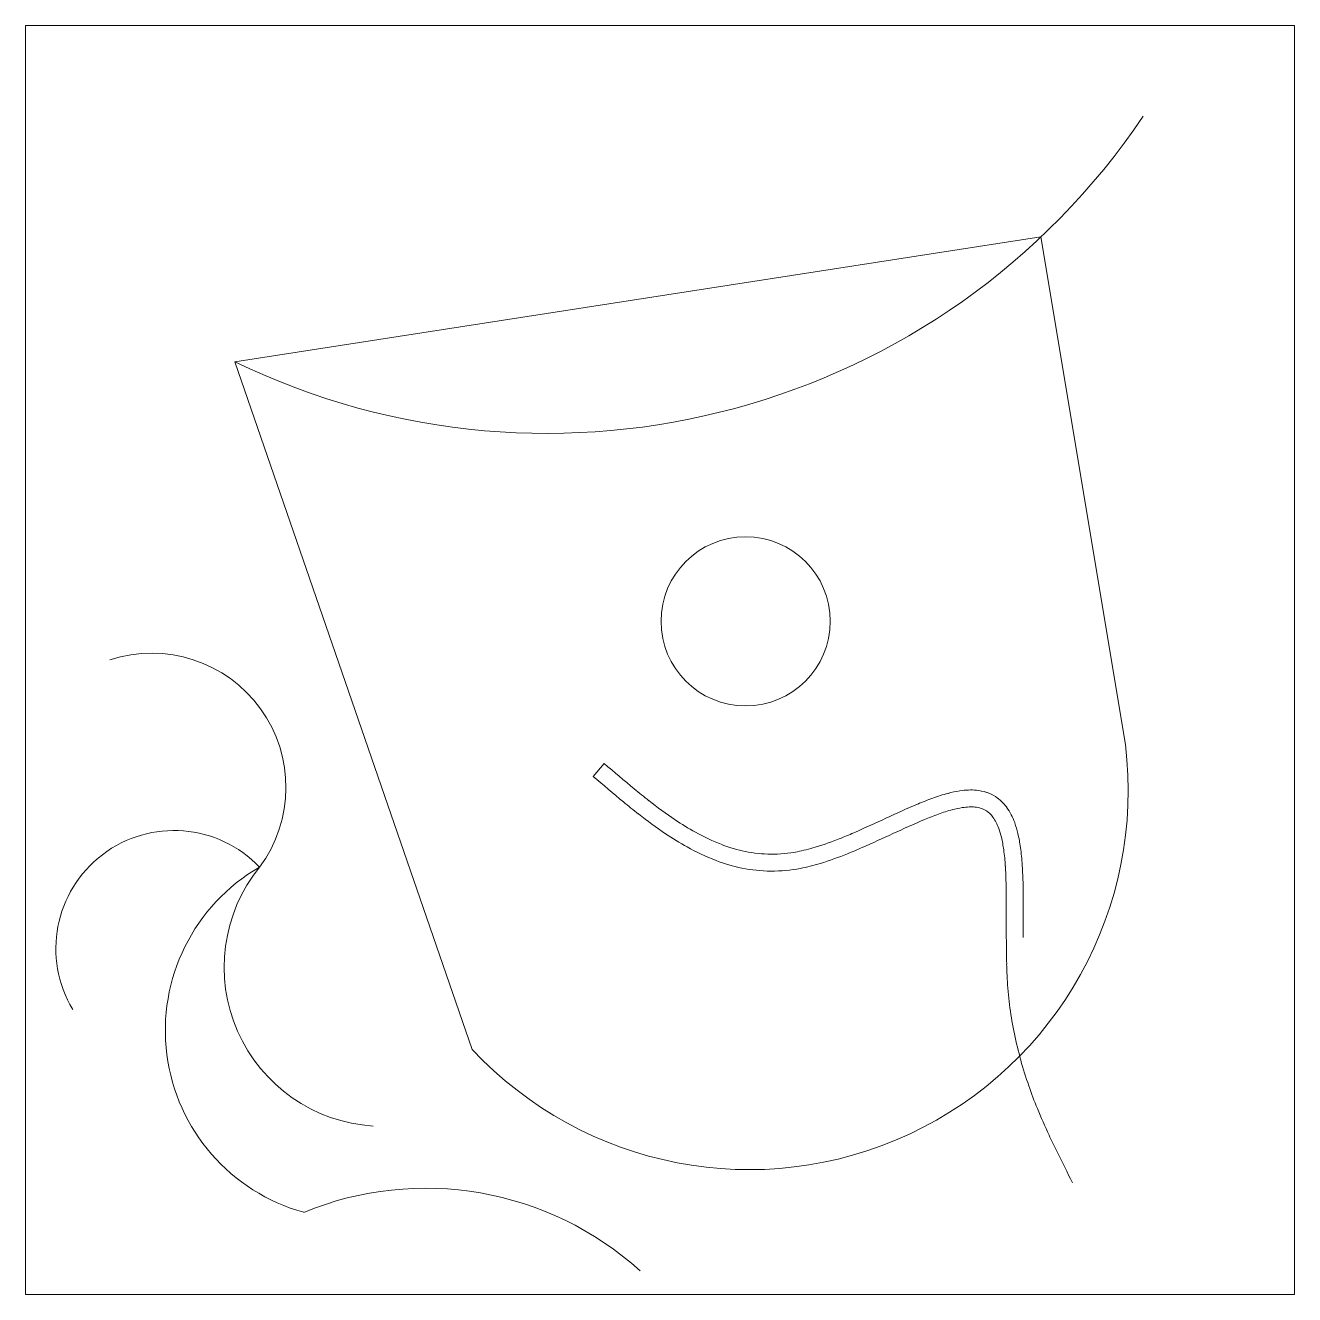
# Model space of a CAD drawing. Header units: millimetres. Extents: x 20 to 170, y 35 to 185.
import ezdxf

# ---------------------------------------------------------------- set-up
doc = ezdxf.new("R2010")
doc.units = ezdxf.units.MM
doc.layers.get('0').update_dxf_attribs({"lineweight": 13, "true_color": 0xffffff})

msp = doc.modelspace()

# ---------------------------------------------------------------- linework, layer by layer
for p, q in [((20, 35), (20, 185)), ((20, 185), (170, 185)), ((170, 35), (170, 185)), ((140, 160), (44.74, 145.25)), ((150, 100), (140, 160)), ((44.74, 145.25), (72.81, 63.98)), ((87.1, 96.25), (88.4, 97.76)), ((20, 35), (170, 35))]:
    msp.add_line(p, q)
msp.add_circle((105.12, 114.57), 10)
for centre, radius, start, end in [((81.67, 221.71), 84.92, 244.2209, 326.0534), ((34.96, 94.96), 15.84, 323.4089, 108.2605), ((105.53, 94.57), 44.8, 223.0709, 6.9564), ((289.37, 332.29), 308.85, 229.4072, 230.2681), ((289.37, 332.29), 310.85, 229.4072, 230.2681), ((138.34, 150.58), 72.57, 230.2681, 232.0258), ((132.19, 82.62), 12.04, 98.375, 105.1656), ((131.82, 85.16), 9.48, 92.1254, 98.375), ((131.72, 87.94), 6.7, 84.2382, 92.1254), ((131.82, 88.93), 5.71, 72.0012, 84.2382), ((138.34, 150.58), 74.57, 230.2681, 232.0258), ((128.87, 138.46), 57.19, 232.0258, 235.8633), ((137.93, 63.99), 31.55, 109.8176, 113.2834), ((135.16, 71.67), 23.39, 105.1656, 109.8176), ((132.14, 89.93), 4.66, 57.5355, 72.0012), ((132.09, 89.84), 4.76, 35.3879, 57.5355), ((128.87, 138.46), 59.19, 232.0258, 235.8633), ((186.92, -49.87), 155.51, 113.2834, 114.804), ((137.93, 63.99), 29.55, 109.8176, 113.2834), ((135.16, 71.67), 21.39, 105.1656, 109.8176), ((132.19, 82.62), 10.04, 98.375, 105.1656), ((131.82, 85.16), 7.48, 92.1254, 98.375), ((131.72, 87.94), 4.7, 84.2382, 92.1254), ((131.82, 88.93), 3.71, 72.0012, 84.2382), ((132.14, 89.93), 2.66, 57.5355, 72.0012), ((132.09, 89.84), 2.76, 35.3879, 57.5355), ((129.69, 88.14), 7.7, 20.031, 35.3879), ((114.58, 117.37), 31.71, 235.8633, 240.9488), ((20.73, 309.75), 240.66, 293.8658, 294.804), ((186.92, -49.87), 153.51, 113.2834, 114.804), ((129.69, 88.14), 5.7, 20.031, 35.3879), ((126.83, 87.09), 8.74, 12.9326, 20.031), ((126.83, 87.09), 10.74, 12.9326, 20.031), ((37.57, 75.88), 13.97, 43.631, 210.9629), ((114.58, 117.37), 33.71, 235.8633, 240.9488), ((111.35, 111.57), 25.07, 240.9488, 248.9315), ((101.15, 126.97), 40.96, 287.312, 291.89), ((96.77, 137.88), 52.72, 291.89, 293.8658), ((20.73, 309.75), 242.66, 293.8658, 294.804), ((118.75, 85.24), 17.03, 7.8482, 12.9326), ((118.75, 85.24), 19.03, 7.8482, 12.9326), ((111.35, 111.57), 27.07, 240.9488, 248.9315), ((108.55, 104.28), 17.27, 248.9315, 258.3977), ((108.22, 102.67), 15.62, 258.3977, 269.6593), ((108.22, 102.94), 15.89, 269.6593, 280.8351), ((107.54, 106.46), 19.47, 280.8351, 287.312), ((101.15, 126.97), 42.96, 287.312, 291.89), ((96.77, 137.88), 54.72, 291.89, 293.8658), ((111.41, 84.23), 24.44, 3.3147, 7.8482), ((111.41, 84.23), 26.44, 3.3147, 7.8482), ((58.84, 66.22), 22.3, 120.0364, 254.552), ((62.3, 73.69), 18.81, 141.028, 266.3884), ((108.55, 104.28), 19.27, 248.9315, 258.3977), ((107.54, 106.46), 21.47, 280.8351, 287.312), ((66.43, 81.62), 69.5, 0.6268, 3.3147), ((66.43, 81.62), 71.5, 0.6268, 3.3147), ((108.22, 102.67), 17.62, 258.3977, 269.6593), ((108.22, 102.94), 17.89, 269.6593, 280.8351), ((-18.1, 80.7), 154.03, 359.6606, 0.6268), ((-18.1, 80.7), 156.03, 359.6606, 0.6268), ((483.18, 77.73), 347.26, 179.6606, 180.0891), ((483.18, 77.73), 345.26, 179.6606, 180.0891), ((263.66, 77.39), 127.73, 180.0891, 181.5051), ((189.2, 75.43), 53.25, 181.5051, 183.6981), ((181.38, 74.92), 45.42, 183.6981, 191.5723), ((183.23, 75.3), 47.3, 191.5723, 199.2878), ((189.47, 77.49), 53.92, 199.2878, 202.3419), ((210.62, 86.18), 76.78, 202.3419, 204.9011), ((222.03, 91.47), 89.36, 204.9011, 206.2596), ((454.43, 206.13), 348.5, 206.2596, 206.9475), ((67.3, 9.76), 37.81, 47.8726, 112.3834)]:
    msp.add_arc(centre, radius, start, end)

doc.saveas('drawing.dxf')
